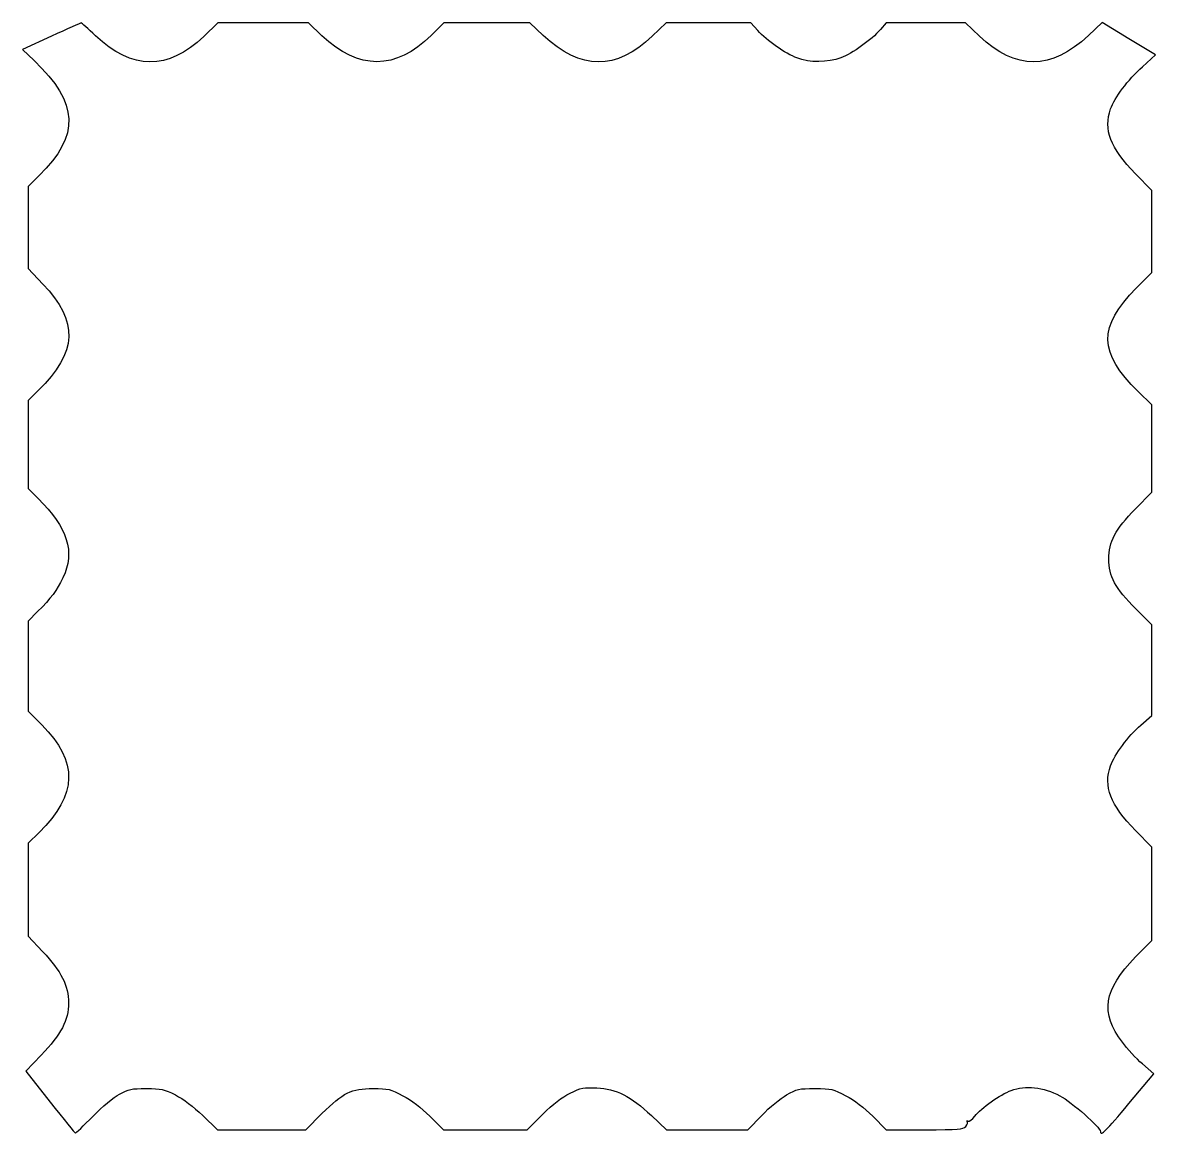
# Model space of a CAD drawing. Header units: centimetres. Extents: x -12.3 to 4, y -10.9 to 5.2.
import ezdxf

# ---------------------------------------------------------------- set-up
doc = ezdxf.new("R2010")
doc.units = ezdxf.units.CM
doc.header["$MEASUREMENT"] = 0
doc.layers.add('Layer 1', color=7, linetype='Continuous')

msp = doc.modelspace()

# ---------------------------------------------------------------- linework, layer by layer
at = {"layer": 'Layer 1'}
msp.add_open_spline([(-11.9268, -10.45019), (-11.9268, -10.45019), (-12.27998, -10.00071), (-12.27998, -10.00071), (-12.27998, -10.00071), (-12.27998, -10.00071), (-12.05679, -9.76919), (-12.05679, -9.76919), (-12.05679, -9.76919), (-11.7689, -9.47054), (-11.66293, -9.26779), (-11.66293, -9.0156), (-11.66293, -9.0156), (-11.66293, -8.76508), (-11.76624, -8.5606), (-12.03769, -8.27383), (-12.03769, -8.27383), (-12.03769, -8.27383), (-12.24832, -8.05131), (-12.24832, -8.05131), (-12.24832, -8.05131), (-12.24832, -8.05131), (-12.24832, -7.37936), (-12.24832, -7.37936), (-12.24832, -7.37936), (-12.24832, -7.37936), (-12.24832, -6.70742), (-12.24832, -6.70742), (-12.24832, -6.70742), (-12.24832, -6.70742), (-12.08816, -6.5495), (-12.08816, -6.5495), (-12.08816, -6.5495), (-11.53163, -6.00074), (-11.51979, -5.52883), (-12.04917, -4.99599), (-12.04917, -4.99599), (-12.04917, -4.99599), (-12.24832, -4.79555), (-12.24832, -4.79555), (-12.24832, -4.79555), (-12.24832, -4.79555), (-12.24832, -4.14551), (-12.24832, -4.14551), (-12.24832, -4.14551), (-12.24832, -4.14551), (-12.24832, -3.49548), (-12.24832, -3.49548), (-12.24832, -3.49548), (-12.24832, -3.49548), (-12.10941, -3.35603), (-12.10941, -3.35603), (-12.10941, -3.35603), (-11.9128, -3.15865), (-11.83545, -3.05498), (-11.74374, -2.86594), (-11.74374, -2.86594), (-11.56415, -2.4958), (-11.67522, -2.14027), (-12.10092, -1.72259), (-12.10092, -1.72259), (-12.10092, -1.72259), (-12.24832, -1.57797), (-12.24832, -1.57797), (-12.24832, -1.57797), (-12.24832, -1.57797), (-12.24832, -0.94116), (-12.24832, -0.94116), (-12.24832, -0.94116), (-12.24832, -0.94116), (-12.24832, -0.30435), (-12.24832, -0.30435), (-12.24832, -0.30435), (-12.24832, -0.30435), (-12.10092, -0.15974), (-12.10092, -0.15974), (-12.10092, -0.15974), (-11.53328, 0.39721), (-11.51421, 0.83981), (-12.03451, 1.38176), (-12.03451, 1.38176), (-12.03451, 1.38176), (-12.24832, 1.60447), (-12.24832, 1.60447), (-12.24832, 1.60447), (-12.24832, 1.60447), (-12.24832, 2.1978), (-12.24832, 2.1978), (-12.24832, 2.1978), (-12.24832, 2.1978), (-12.24832, 2.79112), (-12.24832, 2.79112), (-12.24832, 2.79112), (-12.24832, 2.79112), (-12.08816, 2.94904), (-12.08816, 2.94904), (-12.08816, 2.94904), (-11.49456, 3.53435), (-11.51461, 3.99389), (-12.16084, 4.61547), (-12.16084, 4.61547), (-12.16084, 4.61547), (-12.32629, 4.77461), (-12.32629, 4.77461), (-12.32629, 4.77461), (-12.32629, 4.77461), (-11.91027, 4.96614), (-11.91027, 4.96614), (-11.91027, 4.96614), (-11.68146, 5.07149), (-11.4883, 5.15758), (-11.48103, 5.15747), (-11.48103, 5.15747), (-11.47375, 5.15735), (-11.3801, 5.07403), (-11.27292, 4.97232), (-11.27292, 4.97232), (-10.74511, 4.47142), (-10.22529, 4.46837), (-9.70743, 4.96313), (-9.70743, 4.96313), (-9.70743, 4.96313), (-9.504, 5.15749), (-9.504, 5.15749), (-9.504, 5.15749), (-9.504, 5.15749), (-8.84856, 5.15749), (-8.84856, 5.15749), (-8.84856, 5.15749), (-8.84856, 5.15749), (-8.19311, 5.15749), (-8.19311, 5.15749), (-8.19311, 5.15749), (-8.19311, 5.15749), (-7.9989, 4.973), (-7.9989, 4.973), (-7.9989, 4.973), (-7.47059, 4.47116), (-6.93299, 4.4721), (-6.42025, 4.97577), (-6.42025, 4.97577), (-6.42025, 4.97577), (-6.23526, 5.15749), (-6.23526, 5.15749), (-6.23526, 5.15749), (-6.23526, 5.15749), (-5.6142, 5.15749), (-5.6142, 5.15749), (-5.6142, 5.15749), (-5.6142, 5.15749), (-4.99314, 5.15749), (-4.99314, 5.15749), (-4.99314, 5.15749), (-4.99314, 5.15749), (-4.80045, 4.97754), (-4.80045, 4.97754), (-4.80045, 4.97754), (-4.25777, 4.47073), (-3.74712, 4.46689), (-3.2232, 4.96566), (-3.2232, 4.96566), (-3.2232, 4.96566), (-3.02171, 5.15749), (-3.02171, 5.15749), (-3.02171, 5.15749), (-3.02171, 5.15749), (-2.40942, 5.15749), (-2.40942, 5.15749), (-2.40942, 5.15749), (-2.40942, 5.15749), (-1.79714, 5.15749), (-1.79714, 5.15749), (-1.79714, 5.15749), (-1.79714, 5.15749), (-1.69934, 5.04923), (-1.69934, 5.04923), (-1.69934, 5.04923), (-1.56771, 4.90354), (-1.29716, 4.71365), (-1.13153, 4.65071), (-1.13153, 4.65071), (-0.94728, 4.5807), (-0.68829, 4.58196), (-0.4963, 4.65379), (-0.4963, 4.65379), (-0.33239, 4.71512), (-0.05639, 4.91214), (0.07461, 5.06134), (0.07461, 5.06134), (0.07461, 5.06134), (0.15902, 5.15749), (0.15902, 5.15749), (0.15902, 5.15749), (0.15902, 5.15749), (0.73236, 5.15749), (0.73236, 5.15749), (0.73236, 5.15749), (0.73236, 5.15749), (1.3057, 5.15749), (1.3057, 5.15749), (1.3057, 5.15749), (1.3057, 5.15749), (1.50719, 4.96566), (1.50719, 4.96566), (1.50719, 4.96566), (2.02877, 4.46911), (2.54338, 4.47225), (3.08201, 4.97527), (3.08201, 4.97527), (3.08201, 4.97527), (3.28201, 5.16204), (3.28201, 5.16204), (3.28201, 5.16204), (3.28201, 5.16204), (3.66567, 4.92825), (3.66567, 4.92825), (3.66567, 4.92825), (3.66567, 4.92825), (4.04933, 4.69446), (4.04933, 4.69446), (4.04933, 4.69446), (4.04933, 4.69446), (3.86298, 4.52515), (3.86298, 4.52515), (3.86298, 4.52515), (3.65148, 4.33298), (3.46017, 4.07941), (3.40173, 3.9138), (3.40173, 3.9138), (3.29687, 3.61657), (3.39957, 3.34969), (3.76193, 2.97776), (3.76193, 2.97776), (3.76193, 2.97776), (3.99695, 2.73655), (3.99695, 2.73655), (3.99695, 2.73655), (3.99695, 2.73655), (3.99702, 2.14176), (3.99702, 2.14176), (3.99702, 2.14176), (3.99702, 2.14176), (3.9971, 1.54697), (3.9971, 1.54697), (3.9971, 1.54697), (3.9971, 1.54697), (3.77331, 1.32155), (3.77331, 1.32155), (3.77331, 1.32155), (3.21976, 0.76395), (3.22666, 0.38419), (3.80049, -0.17312), (3.80049, -0.17312), (3.80049, -0.17312), (3.9971, -0.36407), (3.9971, -0.36407), (3.9971, -0.36407), (3.9971, -0.36407), (3.99702, -0.99657), (3.99702, -0.99657), (3.99702, -0.99657), (3.99702, -0.99657), (3.99695, -1.62908), (3.99695, -1.62908), (3.99695, -1.62908), (3.99695, -1.62908), (3.76321, -1.86898), (3.76321, -1.86898), (3.76321, -1.86898), (3.46958, -2.17035), (3.37533, -2.34672), (3.37533, -2.59481), (3.37533, -2.59481), (3.37533, -2.84279), (3.47229, -3.02209), (3.76559, -3.31641), (3.76559, -3.31641), (3.76559, -3.31641), (3.9971, -3.54874), (3.9971, -3.54874), (3.9971, -3.54874), (3.9971, -3.54874), (3.9971, -4.20359), (3.9971, -4.20359), (3.9971, -4.20359), (3.9971, -4.20359), (3.9971, -4.85845), (3.9971, -4.85845), (3.9971, -4.85845), (3.9971, -4.85845), (3.83895, -4.99766), (3.83895, -4.99766), (3.83895, -4.99766), (3.65549, -5.15915), (3.45863, -5.42349), (3.40173, -5.58474), (3.40173, -5.58474), (3.29548, -5.88591), (3.39748, -6.15032), (3.76379, -6.52329), (3.76379, -6.52329), (3.76379, -6.52329), (3.9971, -6.76083), (3.9971, -6.76083), (3.9971, -6.76083), (3.9971, -6.76083), (3.99702, -7.4361), (3.99702, -7.4361), (3.99702, -7.4361), (3.99702, -7.4361), (3.99695, -8.11137), (3.99695, -8.11137), (3.99695, -8.11137), (3.99695, -8.11137), (3.76321, -8.35127), (3.76321, -8.35127), (3.76321, -8.35127), (3.29908, -8.82764), (3.24801, -9.15761), (3.57215, -9.58578), (3.57215, -9.58578), (3.64242, -9.67861), (3.77319, -9.81942), (3.86274, -9.89869), (3.86274, -9.89869), (3.86274, -9.89869), (4.02557, -10.04283), (4.02557, -10.04283), (4.02557, -10.04283), (4.02557, -10.04283), (3.66573, -10.47278), (3.66573, -10.47278), (3.66573, -10.47278), (3.336, -10.86674), (3.25626, -10.94576), (3.25626, -10.8786), (3.25626, -10.8786), (3.25626, -10.8152), (2.84509, -10.45197), (2.66796, -10.3589), (2.66796, -10.3589), (2.43048, -10.2341), (2.16937, -10.20519), (1.96616, -10.28117), (1.96616, -10.28117), (1.80423, -10.34172), (1.53087, -10.53495), (1.44164, -10.65194), (1.44164, -10.65194), (1.40276, -10.70292), (1.35849, -10.73583), (1.34171, -10.72624), (1.34171, -10.72624), (1.32514, -10.71678), (1.32053, -10.7189), (1.33148, -10.73097), (1.33148, -10.73097), (1.34242, -10.74304), (1.33165, -10.77471), (1.30753, -10.80136), (1.30753, -10.80136), (1.26771, -10.84537), (1.21312, -10.84981), (0.71185, -10.84981), (0.71185, -10.84981), (0.71185, -10.84981), (0.16001, -10.84981), (0.16001, -10.84981), (0.16001, -10.84981), (0.16001, -10.84981), (-0.03587, -10.65582), (-0.03587, -10.65582), (-0.03587, -10.65582), (-0.16002, -10.53288), (-0.30282, -10.42387), (-0.42582, -10.35817), (-0.42582, -10.35817), (-0.61244, -10.25847), (-0.62952, -10.25449), (-0.87124, -10.25449), (-0.87124, -10.25449), (-1.10864, -10.25449), (-1.1314, -10.25951), (-1.28134, -10.34481), (-1.28134, -10.34481), (-1.36865, -10.39448), (-1.53102, -10.52843), (-1.64216, -10.64246), (-1.64216, -10.64246), (-1.64216, -10.64246), (-1.84423, -10.84981), (-1.84423, -10.84981), (-1.84423, -10.84981), (-1.84423, -10.84981), (-2.43234, -10.84981), (-2.43234, -10.84981), (-2.43234, -10.84981), (-2.43234, -10.84981), (-3.02045, -10.84981), (-3.02045, -10.84981), (-3.02045, -10.84981), (-3.02045, -10.84981), (-3.23707, -10.64475), (-3.23707, -10.64475), (-3.23707, -10.64475), (-3.5314, -10.36615), (-3.74531, -10.25783), (-4.02655, -10.24501), (-4.02655, -10.24501), (-4.21769, -10.23629), (-4.24887, -10.24253), (-4.41158, -10.32203), (-4.41158, -10.32203), (-4.53679, -10.38321), (-4.65354, -10.47314), (-4.81031, -10.62917), (-4.81031, -10.62917), (-4.81031, -10.62917), (-5.032, -10.84981), (-5.032, -10.84981), (-5.032, -10.84981), (-5.032, -10.84981), (-5.63745, -10.84981), (-5.63745, -10.84981), (-5.63745, -10.84981), (-5.63745, -10.84981), (-6.24291, -10.84981), (-6.24291, -10.84981), (-6.24291, -10.84981), (-6.24291, -10.84981), (-6.43879, -10.65582), (-6.43879, -10.65582), (-6.43879, -10.65582), (-6.56293, -10.53288), (-6.70574, -10.42387), (-6.82873, -10.35817), (-6.82873, -10.35817), (-7.01318, -10.25963), (-7.03459, -10.25449), (-7.26092, -10.25449), (-7.26092, -10.25449), (-7.57678, -10.25449), (-7.68954, -10.30983), (-7.99872, -10.61657), (-7.99872, -10.61657), (-7.99872, -10.61657), (-8.2338, -10.84981), (-8.2338, -10.84981), (-8.2338, -10.84981), (-8.2338, -10.84981), (-8.87184, -10.84977), (-8.87184, -10.84977), (-8.87184, -10.84977), (-8.87184, -10.84977), (-9.50988, -10.84973), (-9.50988, -10.84973), (-9.50988, -10.84973), (-9.50988, -10.84973), (-9.72195, -10.64472), (-9.72195, -10.64472), (-9.72195, -10.64472), (-9.86062, -10.51067), (-9.99756, -10.40765), (-10.1176, -10.3471), (-10.1176, -10.3471), (-10.28705, -10.26162), (-10.31959, -10.25449), (-10.54053, -10.25449), (-10.54053, -10.25449), (-10.75591, -10.25449), (-10.79445, -10.26239), (-10.9254, -10.33333), (-10.9254, -10.33333), (-11.00947, -10.37887), (-11.17315, -10.51575), (-11.31297, -10.65744), (-11.31297, -10.65744), (-11.4461, -10.79235), (-11.55921, -10.90204), (-11.56432, -10.90119), (-11.56432, -10.90119), (-11.56944, -10.90035), (-11.73256, -10.6974), (-11.9268, -10.45019)], degree=3, knots=[0, 0, 0, 0, 0.00819672, 0.00819672, 0.00819672, 0.00819672, 0.01639344, 0.01639344, 0.01639344, 0.01639344, 0.02459016, 0.02459016, 0.02459016, 0.02459016, 0.03278689, 0.03278689, 0.03278689, 0.03278689, 0.04098361, 0.04098361, 0.04098361, 0.04098361, 0.04918033, 0.04918033, 0.04918033, 0.04918033, 0.05737705, 0.05737705, 0.05737705, 0.05737705, 0.06557377, 0.06557377, 0.06557377, 0.06557377, 0.07377049, 0.07377049, 0.07377049, 0.07377049, 0.08196721, 0.08196721, 0.08196721, 0.08196721, 0.09016393, 0.09016393, 0.09016393, 0.09016393, 0.09836066, 0.09836066, 0.09836066, 0.09836066, 0.10655738, 0.10655738, 0.10655738, 0.10655738, 0.1147541, 0.1147541, 0.1147541, 0.1147541, 0.12295082, 0.12295082, 0.12295082, 0.12295082, 0.13114754, 0.13114754, 0.13114754, 0.13114754, 0.13934426, 0.13934426, 0.13934426, 0.13934426, 0.14754098, 0.14754098, 0.14754098, 0.14754098, 0.1557377, 0.1557377, 0.1557377, 0.1557377, 0.16393443, 0.16393443, 0.16393443, 0.16393443, 0.17213115, 0.17213115, 0.17213115, 0.17213115, 0.18032787, 0.18032787, 0.18032787, 0.18032787, 0.18852459, 0.18852459, 0.18852459, 0.18852459, 0.19672131, 0.19672131, 0.19672131, 0.19672131, 0.20491803, 0.20491803, 0.20491803, 0.20491803, 0.21311475, 0.21311475, 0.21311475, 0.21311475, 0.22131148, 0.22131148, 0.22131148, 0.22131148, 0.2295082, 0.2295082, 0.2295082, 0.2295082, 0.23770492, 0.23770492, 0.23770492, 0.23770492, 0.24590164, 0.24590164, 0.24590164, 0.24590164, 0.25409836, 0.25409836, 0.25409836, 0.25409836, 0.26229508, 0.26229508, 0.26229508, 0.26229508, 0.2704918, 0.2704918, 0.2704918, 0.2704918, 0.27868852, 0.27868852, 0.27868852, 0.27868852, 0.28688525, 0.28688525, 0.28688525, 0.28688525, 0.29508197, 0.29508197, 0.29508197, 0.29508197, 0.30327869, 0.30327869, 0.30327869, 0.30327869, 0.31147541, 0.31147541, 0.31147541, 0.31147541, 0.31967213, 0.31967213, 0.31967213, 0.31967213, 0.32786885, 0.32786885, 0.32786885, 0.32786885, 0.33606557, 0.33606557, 0.33606557, 0.33606557, 0.3442623, 0.3442623, 0.3442623, 0.3442623, 0.35245902, 0.35245902, 0.35245902, 0.35245902, 0.36065574, 0.36065574, 0.36065574, 0.36065574, 0.36885246, 0.36885246, 0.36885246, 0.36885246, 0.37704918, 0.37704918, 0.37704918, 0.37704918, 0.3852459, 0.3852459, 0.3852459, 0.3852459, 0.39344262, 0.39344262, 0.39344262, 0.39344262, 0.40163934, 0.40163934, 0.40163934, 0.40163934, 0.40983607, 0.40983607, 0.40983607, 0.40983607, 0.41803279, 0.41803279, 0.41803279, 0.41803279, 0.42622951, 0.42622951, 0.42622951, 0.42622951, 0.43442623, 0.43442623, 0.43442623, 0.43442623, 0.44262295, 0.44262295, 0.44262295, 0.44262295, 0.45081967, 0.45081967, 0.45081967, 0.45081967, 0.45901639, 0.45901639, 0.45901639, 0.45901639, 0.46721311, 0.46721311, 0.46721311, 0.46721311, 0.47540984, 0.47540984, 0.47540984, 0.47540984, 0.48360656, 0.48360656, 0.48360656, 0.48360656, 0.49180328, 0.49180328, 0.49180328, 0.49180328, 0.5, 0.5, 0.5, 0.5, 0.50819672, 0.50819672, 0.50819672, 0.50819672, 0.51639344, 0.51639344, 0.51639344, 0.51639344, 0.52459016, 0.52459016, 0.52459016, 0.52459016, 0.53278689, 0.53278689, 0.53278689, 0.53278689, 0.54098361, 0.54098361, 0.54098361, 0.54098361, 0.54918033, 0.54918033, 0.54918033, 0.54918033, 0.55737705, 0.55737705, 0.55737705, 0.55737705, 0.56557377, 0.56557377, 0.56557377, 0.56557377, 0.57377049, 0.57377049, 0.57377049, 0.57377049, 0.58196721, 0.58196721, 0.58196721, 0.58196721, 0.59016393, 0.59016393, 0.59016393, 0.59016393, 0.59836066, 0.59836066, 0.59836066, 0.59836066, 0.60655738, 0.60655738, 0.60655738, 0.60655738, 0.6147541, 0.6147541, 0.6147541, 0.6147541, 0.62295082, 0.62295082, 0.62295082, 0.62295082, 0.63114754, 0.63114754, 0.63114754, 0.63114754, 0.63934426, 0.63934426, 0.63934426, 0.63934426, 0.64754098, 0.64754098, 0.64754098, 0.64754098, 0.6557377, 0.6557377, 0.6557377, 0.6557377, 0.66393443, 0.66393443, 0.66393443, 0.66393443, 0.67213115, 0.67213115, 0.67213115, 0.67213115, 0.68032787, 0.68032787, 0.68032787, 0.68032787, 0.68852459, 0.68852459, 0.68852459, 0.68852459, 0.69672131, 0.69672131, 0.69672131, 0.69672131, 0.70491803, 0.70491803, 0.70491803, 0.70491803, 0.71311475, 0.71311475, 0.71311475, 0.71311475, 0.72131148, 0.72131148, 0.72131148, 0.72131148, 0.7295082, 0.7295082, 0.7295082, 0.7295082, 0.73770492, 0.73770492, 0.73770492, 0.73770492, 0.74590164, 0.74590164, 0.74590164, 0.74590164, 0.75409836, 0.75409836, 0.75409836, 0.75409836, 0.76229508, 0.76229508, 0.76229508, 0.76229508, 0.7704918, 0.7704918, 0.7704918, 0.7704918, 0.77868852, 0.77868852, 0.77868852, 0.77868852, 0.78688525, 0.78688525, 0.78688525, 0.78688525, 0.79508197, 0.79508197, 0.79508197, 0.79508197, 0.80327869, 0.80327869, 0.80327869, 0.80327869, 0.81147541, 0.81147541, 0.81147541, 0.81147541, 0.81967213, 0.81967213, 0.81967213, 0.81967213, 0.82786885, 0.82786885, 0.82786885, 0.82786885, 0.83606557, 0.83606557, 0.83606557, 0.83606557, 0.8442623, 0.8442623, 0.8442623, 0.8442623, 0.85245902, 0.85245902, 0.85245902, 0.85245902, 0.86065574, 0.86065574, 0.86065574, 0.86065574, 0.86885246, 0.86885246, 0.86885246, 0.86885246, 0.87704918, 0.87704918, 0.87704918, 0.87704918, 0.8852459, 0.8852459, 0.8852459, 0.8852459, 0.89344262, 0.89344262, 0.89344262, 0.89344262, 0.90163934, 0.90163934, 0.90163934, 0.90163934, 0.90983607, 0.90983607, 0.90983607, 0.90983607, 0.91803279, 0.91803279, 0.91803279, 0.91803279, 0.92622951, 0.92622951, 0.92622951, 0.92622951, 0.93442623, 0.93442623, 0.93442623, 0.93442623, 0.94262295, 0.94262295, 0.94262295, 0.94262295, 0.95081967, 0.95081967, 0.95081967, 0.95081967, 0.95901639, 0.95901639, 0.95901639, 0.95901639, 0.96721311, 0.96721311, 0.96721311, 0.96721311, 0.97540984, 0.97540984, 0.97540984, 0.97540984, 0.98360656, 0.98360656, 0.98360656, 0.98360656, 1, 1, 1, 1], dxfattribs=at)

doc.saveas('drawing.dxf')
